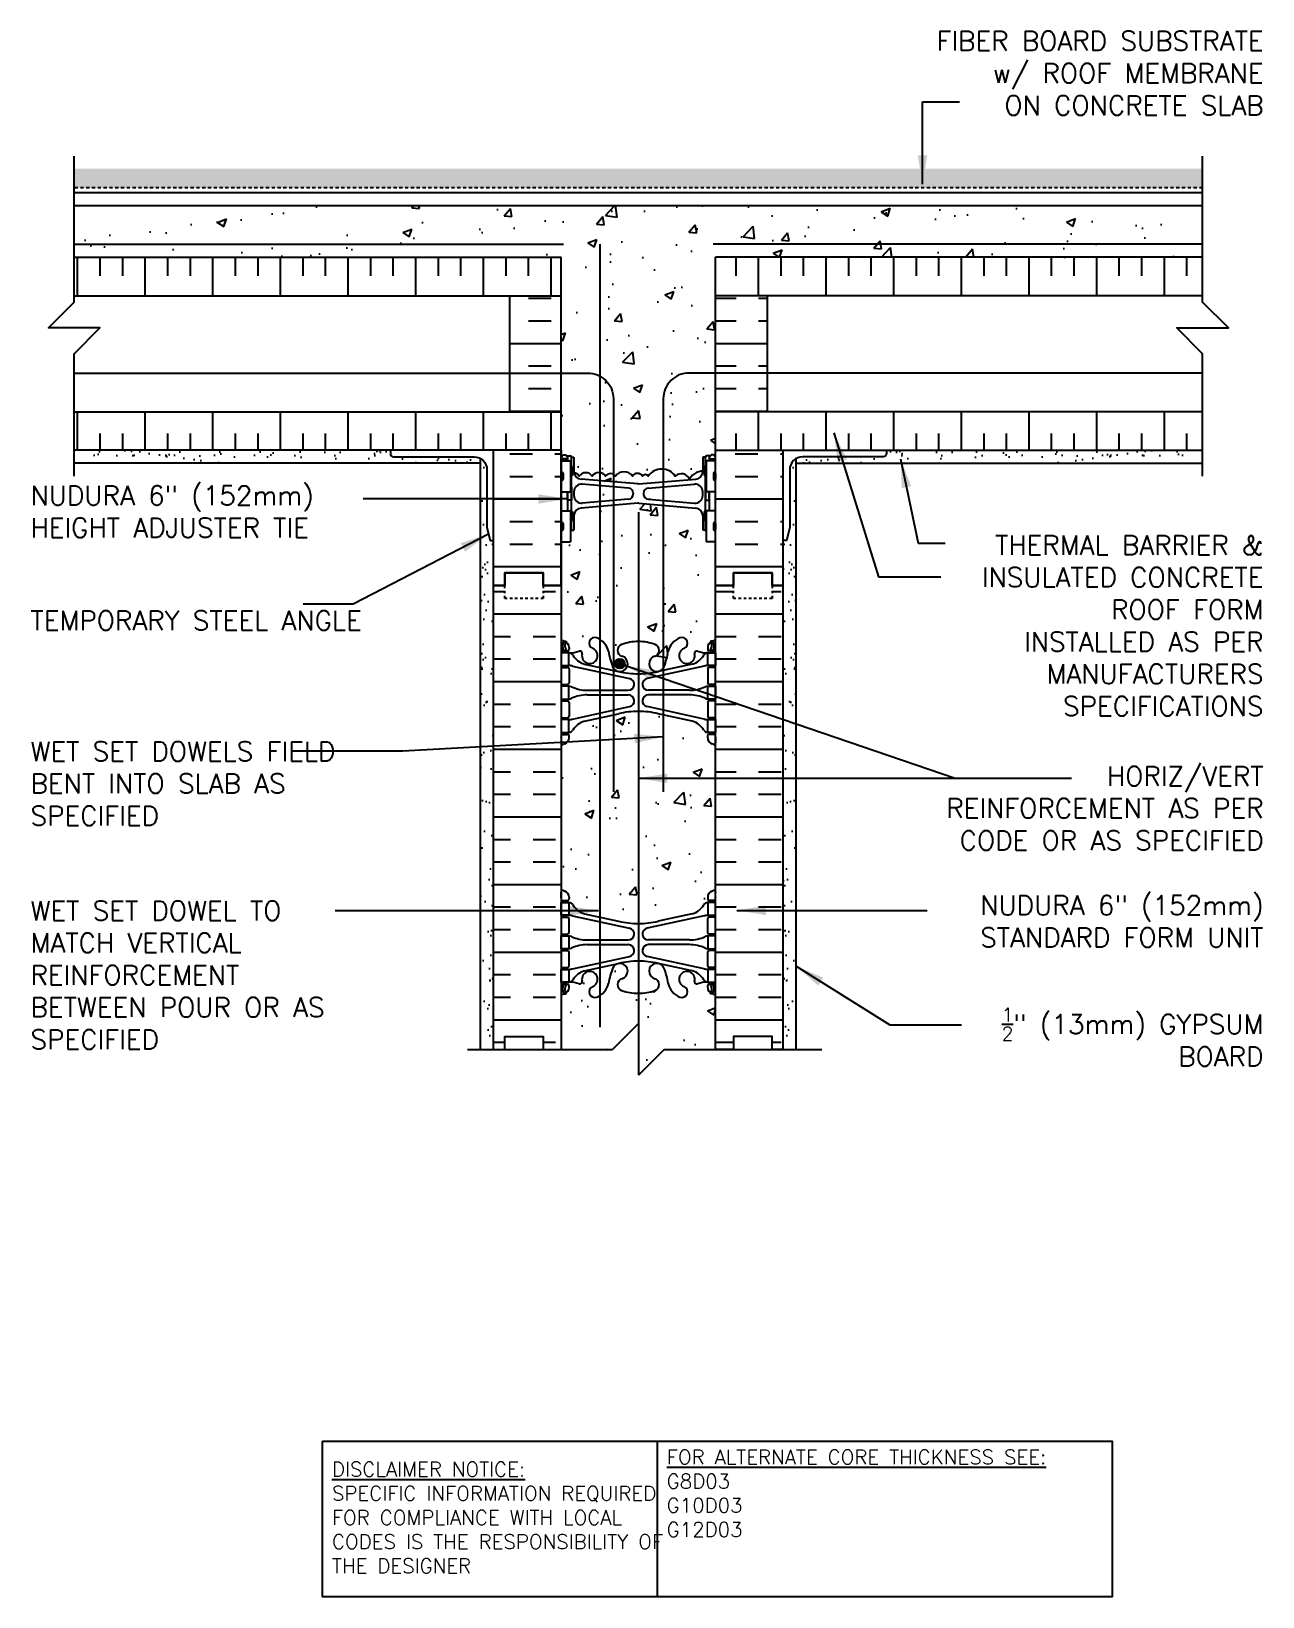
# Model space of a CAD drawing. Header units: inches. Extents: x 171.3 to 219.1, y 85.2 to 146.
import ezdxf

# ---------------------------------------------------------------- set-up
doc = ezdxf.new("R2010")
doc.units = ezdxf.units.IN
doc.header["$LTSCALE"] = 0.5
doc.header["$MEASUREMENT"] = 0
doc.linetypes.add('DASHED2', pattern=[0.375, 0.25, -0.125])
for name, color, linetype in [('HATCH', 12, 'Continuous'), ('line25', 2, 'Continuous'), ('LINE3', 3, 'Continuous'), ('LINE50', 5, 'Continuous'), ('LINE9', 9, 'Continuous'), ('TEXT', 4, 'Continuous'), ('Web_Edge', 9, 'Continuous')]:
    doc.layers.add(name, color=color, linetype=linetype)
doc.styles.add('DIM', font='romans.shx', dxfattribs={"width": 0.7})
doc.styles.add('ROMANS', font='romans.shx', dxfattribs={"height": 0.75})
doc.styles.get("Standard").update_dxf_attribs({"font": 'romans.shx', "height": 0.75})
doc.linetypes.add('STEEL', pattern='A,0.5,-0.2,["X",Standard,S=0.1,R=0,X=-0.1,Y=-0.05],-0.1', length=0.8)
doc.dimstyles.new('ext_12', dxfattribs={"dimscale": 12, "dimtxt": 0.09375, "dimasz": 0.09375, "dimexe": 0.09375, "dimexo": 0.0625, "dimgap": 0.0625, "dimtad": 1, "dimdec": 1, "dimzin": 2, "dimdsep": 46, "dimlunit": 4, "dimtxsty": 'DIM', "dimcen": 0.09, "dimdle": 0.09375, "dimclrt": 4, "dimadec": 0, "dimazin": 0, "dimtfac": 1, "dimtdec": 1, "dimtmove": 2, "dimatfit": 3, "dimfxl": 1, "dimfrac": 2, "dimtolj": 1, "dimtzin": 0, "dimarcsym": 0})

msp = doc.modelspace()

# ---------------------------------------------------------------- hatches: boundary and pattern name
at = {"layer": 'HATCH'}
h = msp.add_hatch(dxfattribs=at)
h.set_pattern_fill('GRAVEL', color=256, style=0)
h.set_pattern_definition([(228.0128, (0.72, 1), (-7.999998232, -9.000001342), [0.134536, -13.319088]), (184.9697, (0.63, 0.9), (12.0000010515, 0.999991307), [0.230868, -22.855925]), (132.5104, (0.4, 0.88), (9.999990718, -11.000008674), [0.162788, -16.116032]), (267.2737, (0.01, 0.63), (0.999996018, 20.000000295), [0.210238, -20.813558]), (292.8337, (0, 0.42), (-5.000009905, 11.999996412), [0.206155, -20.409373]), (357.2737, (0.08, 0.23), (-20.000000295, 0.999996018), [0.210238, -20.813558]), (37.6942, (0.29, 0.22), (-13.0000073456, -9.999990405), [0.278029, -27.524849]), (72.2553, (0.51, 0.39), (7.0000107627, 21.999996231), [0.262488, -25.986321]), (121.4296, (0.59, 0.64), (-8.000008234, 12.9999950365), [0.21095, -20.884073]), (175.2364, (0.48, 0.82), (11.000000946, -0.999991533), [0.240832, -11.800763]), (222.3974, (0.24, 0.84), (-12.000007351, -10.999992082), [0.311448, -30.833375]), (138.8141, (1, 0.62), (-7.000002947, 5.999997313), [0.106301, -10.523844]), (171.4692, (0.92, 0.69), (12.999998285, -2.00000791), [0.202237, -20.021511]), (225, (0.72, 0.72), (-1e-16, -1.0000003), [0.141421, -1.272792]), (203.1986, (0.65, 0.84), (4.99999973, 2.000001325), [0.076158, -7.539615]), (291.8014, (0.58, 0.81), (-0.99999991, 3.00000027), [0.107703, -5.277462]), (30.9638, (0.62, 0.71), (2.99999802, 2.00000248), [0.174929, -5.656023]), (161.5651, (0.77, 0.8), (2.00000043, -0.9999984), [0.126491, -3.035787]), (16.3895, (0, 0.81), (10.000002198, 2.99999271), [0.1772, -17.542845]), (70.3462, (0.17, 0.86), (-3.999995247, -11.000002136), [0.148661, -14.717408]), (293.1986, (0.77, 1), (-2.000001325, 4.99999973), [0.152315, -7.463458]), (343.6105, (0.83, 0.86), (-10.000002198, 2.99999271), [0.1772, -17.542845]), (339.444, (0, 0.19), (-5.000001845, 1.999995996), [0.17088, -8.373124]), (294.7751, (0.16, 0.13), (-4.99999219, 11.000003422), [0.143178, -14.174643]), (66.8014, (0.78, 0), (2.000001325, 4.99999973), [0.152315, -7.463458]), (17.354, (0.84, 0.14), (-13.000002019, -3.999994502), [0.167631, -16.595424]), (69.444, (0.29, 0), (-1.999995996, -5.000001845), [0.08544, -8.458564]), (101.3099, (0.72, 0), (-0.99999763, 4.00000075), [0.05099, -5.048029]), (165.9638, (0.71, 0.05), (3.00000055, -0.99999806), [0.206155, -3.91695]), (186.009, (0.51, 0.1), (9.999999751, 0.999999317), [0.19105, -18.913923]), (303.6901, (0.62, 0.62), (-1.00000133, 1.99999956), [0.144222, -3.461329]), (353.1572, (0.7, 0.5), (16.9999993655, -2.000007998), [0.251794, -24.927563]), (60.9454, (0.95, 0.47), (-4.000000027, -7.000000385), [0.102956, -10.192674]), (90, (1, 0.56), (-1, 1), [0.06, -0.94]), (120.2564, (0.49, 0.13), (3.999994887, -7.000002456), [0.138924, -13.75352]), (48.0128, (0.42, 0.25), (7.999998232, 9.000001342), [0.269072, -13.184552]), (0, (0.6, 0.45), (1, 1), [0.26, -0.74]), (325.3048, (0.86, 0.45), (-9.999994259, 7.00000861), [0.158114, -15.653274]), (254.0546, (0.99, 0.36), (-0.99999989, -4.00000013), [0.145602, -7.134508]), (207.646, (0.95, 0.22), (-18.999995807, -10.000007713), [0.237065, -23.469474]), (175.4261, (0.74, 0.11), (-13.0000005583, 0.999994801), [0.250799, -24.829074])])
h.paths.add_polyline_path([(216.733, 140.663), (172.941, 140.663), (172.941, 139.913), (216.733, 139.913)])
h = msp.add_hatch(dxfattribs=at)
h.set_pattern_fill('AR-CONC', color=256, scale=0.5)
h.set_pattern_definition([(50, (0, 0), (3.5863, -0.31376), [0.375, -4.125]), (355, (0, 0), (-0.693757, 3.76096), [0.3, -3.3]), (100.4514, (0.299, -0.026), (2.892544, 3.4472), [0.3187, -3.50571]), (46.1842, (0, 1), (5.33621, -0.8276), [0.5625, -6.1875]), (96.6356, (0.4447, 0.931), (4.67331, 4.87059), [0.47805, -5.25857]), (351.1842, (0, 1), (4.67331, 4.87059), [0.45, -4.95]), (21, (0.5, 0.75), (2.984535, -2.013094), [0.375, -4.125]), (326, (0.5, 0.75), (1.216577, 3.62575), [0.3, -3.3]), (71.4514, (0.7487, 0.5822), (4.20111, 1.612656), [0.3187, -3.50571]), (37.5, (0, 0), (0.060799, 1.664469), [0, -3.26, 0, -3.35, 0, -3.3125]), (7.5, (0, 0), (1.315348, 1.972059), [0, -1.91, 0, -3.185, 0, -1.2625]), (327.5, (-1.115, 0), (2.669112, -0.1127744), [0, -1.25, 0, -3.9, 0, -5.175]), (317.5, (-1.615, 0), (2.91593, 0.500525), [0, -1.625, 0, -2.59, 0, -3.675])])
h.paths.add_polyline_path([(197.837, 135.726), (197.837, 137.226), (216.733, 137.226), (216.733, 139.226), (172.941, 139.226), (172.941, 137.226), (191.837, 137.226), (191.837, 135.726), (191.837, 131.226), (191.837, 129.726), (191.837, 129.466), (191.917, 129.546), (192.007, 129.546), (192.037, 129.516), (192.187, 129.516, -0.414214), (192.237, 129.466), (192.337, 129.466), (192.337, 128.905, 0.390098), (192.612, 128.606), (194.82, 128.422, 0.04154), (194.854, 128.422), (196.81, 128.585, -0.267859), (197.337, 128.923), (197.337, 129.466), (197.437, 129.466, -0.414214), (197.487, 129.516), (197.637, 129.516), (197.667, 129.546), (197.757, 129.546), (197.837, 129.466), (197.837, 129.726), (197.837, 131.226)])
h.paths.add_polyline_path([(197.337, 127.186, 0.390098), (197.062, 127.485), (194.854, 127.669, 0.04154), (194.82, 127.669), (192.612, 127.485, 0.390098), (192.337, 127.186), (192.337, 126.626), (192.237, 126.626, -0.327813), (192.202, 126.578), (192.202, 126.171), (191.837, 126.171), (191.837, 124.476), (191.837, 122.387, 0.064398), (191.947, 122.321), (192.037, 122.321), (192.037, 122.279, -0.249069), (192.147, 122.072), (192.147, 122.005, -0.414214), (192.084, 121.942), (192.037, 121.942), (192.037, 121.872), (192.142, 121.872, 0.10046), (192.536, 121.929, -0.601435), (192.655, 121.825, 2.182095), (193.065, 122.037, -1), (193.229, 122.446, -0.24438), (193.677, 121.925, 0.053157), (193.843, 121.311, 0.223253), (194.043, 121.146), (194.063, 121.142, 0.955472), (194.201, 121.735, -0.735593), (194.188, 122.193, -0.082755), (194.837, 122.302, -0.082755), (195.486, 122.193, -0.735593), (195.473, 121.735, 0.955472), (195.611, 121.142), (195.631, 121.146, 0.223253), (195.831, 121.311, 0.053157), (195.997, 121.925, -0.24438), (196.445, 122.446, -1), (196.609, 122.037, 2.182095), (197.019, 121.825, -0.601435), (197.138, 121.929, 0.10046), (197.532, 121.872), (197.637, 121.872), (197.637, 121.942), (197.589, 121.942, -0.414214), (197.527, 122.005), (197.527, 122.072, -0.249069), (197.637, 122.279), (197.637, 122.321), (197.727, 122.321, 0.064398), (197.837, 122.387), (197.837, 124.476), (197.837, 126.171), (197.472, 126.171), (197.472, 126.578, -0.327813), (197.437, 126.626), (197.337, 126.626)])
h.paths.add_polyline_path([(194.637, 128.028), (194.637, 128.063, 0.390098), (194.454, 128.262), (192.662, 128.412, 0.438748), (192.337, 128.113), (192.337, 127.978, 0.438748), (192.662, 127.68), (194.454, 127.829, 0.390098)])
h.paths.add_polyline_path([(197.012, 127.68), (195.22, 127.829, -0.390098), (195.037, 128.028), (195.037, 128.063, -0.390098), (195.22, 128.262), (197.012, 128.412, -0.438748), (197.337, 128.113), (197.337, 127.978, -0.438748)])
h.paths.add_polyline_path([(197.837, 118.257, 0.082415), (197.694, 118.337, -0.317837), (197.527, 118.572), (197.527, 118.64, -0.414214), (197.589, 118.702), (197.637, 118.702), (197.637, 118.772), (197.532, 118.772, -0.188973), (197.376, 118.867, 0.196323), (196.927, 119.213), (195.605, 119.504, 0.057795), (194.837, 119.593, 0.057795), (194.069, 119.504), (192.747, 119.213, 0.196323), (192.298, 118.867, -0.188973), (192.142, 118.772), (192.037, 118.772), (192.037, 118.702), (192.084, 118.702, -0.414214), (192.147, 118.64), (192.147, 118.572, -0.317837), (191.98, 118.337, 0.082415), (191.837, 118.257), (191.837, 112.695, 0.082415), (191.98, 112.616, -0.317837), (192.147, 112.38), (192.147, 112.312, -0.414214), (192.084, 112.25), (192.037, 112.25), (192.037, 112.18), (192.142, 112.18, -0.188973), (192.298, 112.085, 0.196323), (192.747, 111.739), (194.069, 111.448, 0.057795), (194.837, 111.359, 0.057795), (195.605, 111.448), (196.927, 111.739, 0.196323), (197.376, 112.085, -0.188973), (197.532, 112.18), (197.637, 112.18), (197.637, 112.25), (197.589, 112.25, -0.414214), (197.527, 112.312), (197.527, 112.38, -0.317837), (197.694, 112.616, 0.082415), (197.837, 112.695)])
h.paths.add_polyline_path([(194.837, 107.476), (194.837, 105.476), (195.837, 106.476), (197.837, 106.476), (197.837, 108.565, 0.064398), (197.727, 108.631), (197.637, 108.631), (197.637, 108.673, -0.249069), (197.527, 108.88), (197.527, 108.947, -0.414214), (197.589, 109.01), (197.637, 109.01), (197.637, 109.08), (197.532, 109.08, 0.10046), (197.138, 109.023, -0.601435), (197.019, 109.128, 2.182095), (196.609, 108.915, -1), (196.445, 108.506, -0.24438), (195.997, 109.027, 0.053157), (195.831, 109.641, 0.223253), (195.631, 109.806), (195.611, 109.81, 0.955472), (195.473, 109.217, -0.735593), (195.486, 108.759, -0.082755), (194.837, 108.651, -0.082755), (194.188, 108.759, -0.735593), (194.201, 109.217, 0.955472), (194.063, 109.81), (194.043, 109.806, 0.223253), (193.843, 109.641, 0.053157), (193.677, 109.027, -0.24438), (193.229, 108.506, -1), (193.065, 108.915, 2.182095), (192.655, 109.128, -0.601435), (192.536, 109.023, 0.10046), (192.142, 109.08), (192.037, 109.08), (192.037, 109.01), (192.084, 109.01, -0.414214), (192.147, 108.947), (192.147, 108.88, -0.249069), (192.037, 108.673), (192.037, 108.631), (191.947, 108.631, 0.064398), (191.837, 108.565), (191.837, 106.476), (193.837, 106.476)])
h = msp.add_hatch(dxfattribs=at)
h.set_pattern_fill('INSUL', color=256, scale=7, angle=90, style=0)
h.set_pattern_definition([(90, (26.0752, 0), (-2.625, 2e-16), []), (90, (25.2002, 0), (-2.625, 2e-16), [0.875, -0.875]), (90, (24.3252, 0), (-2.625, 2e-16), [0.875, -0.875])])
h.paths.add_polyline_path([(172.941, 137.226), (191.837, 137.226), (191.837, 135.726), (172.941, 135.726)])
h.paths.add_polyline_path([(172.941, 129.726), (172.941, 131.226), (191.837, 131.226), (191.837, 129.726)])
h = msp.add_hatch(dxfattribs=at)
h.set_pattern_fill('INSUL', color=256, scale=7, angle=90, style=0)
h.paths.add_polyline_path([(216.733, 137.226), (197.837, 137.226), (197.837, 135.726), (216.733, 135.726)])
h.paths.add_polyline_path([(216.733, 129.726), (216.733, 131.226), (197.837, 131.226), (197.837, 129.726)])
h = msp.add_hatch(dxfattribs=at)
h.set_pattern_fill('INSUL', color=256, scale=7)
h.set_pattern_definition([(0, (26.0752, 0), (0, 2.625), []), (0, (26.0752, 0.875), (0, 2.625), [0.875, -0.875]), (0, (26.0752, 1.75), (0, 2.625), [0.875, -0.875])])
h.paths.add_polyline_path([(189.837, 132.726), (191.837, 132.726), (191.837, 131.226), (189.837, 131.226)])
h.paths.add_polyline_path([(189.837, 135.726), (191.837, 135.726), (191.837, 132.726), (189.837, 132.726)])
h = msp.add_hatch(dxfattribs=at)
h.set_pattern_fill('INSUL', color=256, scale=7)
h.paths.add_polyline_path([(199.837, 132.726), (197.837, 132.726), (197.837, 131.226), (199.837, 131.226)])
h.paths.add_polyline_path([(199.837, 135.726), (197.837, 135.726), (197.837, 132.726), (199.837, 132.726)])
h = msp.add_hatch(dxfattribs=at)
h.set_pattern_fill('AR-SAND', color=256, scale=0.5, style=0)
h.set_pattern_definition([(142.5, (390.1341, -4.7657), (0.0314967, 0.963412), [0, -0.76, 0, -0.85, 0, -0.8125]), (172.5, (390.1341, -4.7657), (-0.8848884, 1.411073), [0, -0.41, 0, -0.685, 0, -0.2625]), (212.5, (390.7491, -4.7657), (-1.557071, 0.0028295), [0, -0.25, 0, -0.9, 0, -1.175]), (222.5, (390.7491, -4.7657), (-1.503063, 0.438838), [0, -0.125, 0, -0.59, 0, -0.675])])
h.paths.add_polyline_path([(185.212, 129.726), (185.212, 129.601, 0.414214), (185.337, 129.476), (188.462, 129.476, -0.131652), (188.712, 129.409), (188.712, 129.226), (172.941, 129.226), (172.941, 129.726)])
h = msp.add_hatch(dxfattribs=at)
h.set_pattern_fill('INSUL', color=256, scale=7, style=0)
h.set_pattern_definition([(0, (198.596, 127.838), (0, 2.625), []), (0, (198.596, 128.713), (0, 2.625), [0.875, -0.875]), (0, (198.596, 129.588), (0, 2.625), [0.875, -0.875])])
h.paths.add_polyline_path([(200.462, 129.726), (197.837, 129.726), (197.837, 124.476), (198.524, 124.476), (198.524, 124.976), (200.024, 124.976), (200.024, 124.476), (200.462, 124.476)])
h.paths.add_polyline_path([(191.837, 129.726), (189.212, 129.726), (189.212, 124.476), (189.649, 124.476), (189.649, 124.976), (191.149, 124.976), (191.149, 124.476), (191.837, 124.476)])
h = msp.add_hatch(dxfattribs=at)
h.set_pattern_fill('AR-SAND', color=256, scale=0.5, style=0)
h.set_pattern_definition([(37.5, (-0.4602, -4.7657), (-0.0314967, 0.963412), [0, -0.76, 0, -0.85, 0, -0.8125]), (7.5, (-0.4602, -4.7657), (0.8848884, 1.411073), [0, -0.41, 0, -0.685, 0, -0.2625]), (327.5, (-1.0752, -4.7657), (1.557071, 0.0028295), [0, -0.25, 0, -0.9, 0, -1.175]), (317.5, (-1.0752, -4.7657), (1.503063, 0.438838), [0, -0.125, 0, -0.59, 0, -0.675])])
h.paths.add_polyline_path([(204.462, 129.726), (204.462, 129.601, -0.414214), (204.337, 129.476), (201.212, 129.476, 0.131652), (200.962, 129.409), (200.962, 129.226), (216.733, 129.226), (216.733, 129.726)])
h = msp.add_hatch(dxfattribs=at)
h.set_pattern_fill('AR-SAND', color=256, scale=0.5, style=0)
h.set_pattern_definition([(142.5, (386.9697, -3.18374), (0.0314967, 0.963412), [0, -0.76, 0, -0.85, 0, -0.8125]), (172.5, (386.9697, -3.1837), (-0.8848884, 1.411073), [0, -0.41, 0, -0.685, 0, -0.2625]), (212.5, (387.5847, -3.18374), (-1.557071, 0.0028295), [0, -0.25, 0, -0.9, 0, -1.175]), (222.5, (387.5847, -3.1837), (-1.503063, 0.438838), [0, -0.125, 0, -0.59, 0, -0.675])])
edge = h.paths.add_edge_path()
edge.add_arc((188.462, 128.976), 0.5, 0, 60, ccw=False)
edge.add_line((188.962, 128.976), (188.962, 126.726))
edge.add_line((188.962, 126.726), (189.087, 126.226))
edge.add_line((189.087, 126.226), (189.212, 126.226))
edge.add_line((189.212, 126.226), (189.212, 124.476))
edge.add_line((189.212, 124.476), (189.212, 106.476))
edge.add_line((189.212, 106.476), (188.712, 106.476))
edge.add_line((188.712, 106.476), (188.712, 129.409))
h = msp.add_hatch(dxfattribs=at)
h.set_pattern_fill('AR-SAND', color=256, scale=0.5, style=0)
h.set_pattern_definition([(37.5, (2.7042, -3.18374), (-0.0314967, 0.963412), [0, -0.76, 0, -0.85, 0, -0.8125]), (7.5, (2.7042, -3.1837), (0.8848884, 1.411073), [0, -0.41, 0, -0.685, 0, -0.2625]), (327.5, (2.0892, -3.18374), (1.557071, 0.0028295), [0, -0.25, 0, -0.9, 0, -1.175]), (317.5, (2.0892, -3.1837), (1.503063, 0.438838), [0, -0.125, 0, -0.59, 0, -0.675])])
edge = h.paths.add_edge_path()
edge.add_arc((201.212, 128.976), 0.5, 120, 180)
edge.add_line((200.712, 128.976), (200.712, 126.726))
edge.add_line((200.712, 126.726), (200.587, 126.226))
edge.add_line((200.587, 126.226), (200.462, 126.226))
edge.add_line((200.462, 126.226), (200.462, 124.476))
edge.add_line((200.462, 124.476), (200.462, 106.476))
edge.add_line((200.462, 106.476), (200.962, 106.476))
edge.add_line((200.962, 106.476), (200.962, 129.409))
h = msp.add_hatch(dxfattribs=at)
h.set_pattern_fill('INSUL', color=256, scale=7, style=0)
h.paths.add_polyline_path([(191.837, 112.387, -0.268005), (191.847, 112.37), (191.847, 112.556), (191.847, 112.556, 0.267556), (191.837, 112.573), (191.837, 118.413, -0.268005), (191.847, 118.396), (191.847, 118.582), (191.847, 118.582, 0.267096), (191.837, 118.6), (191.837, 124.476), (191.149, 124.476), (191.149, 123.976), (189.649, 123.976), (189.649, 124.476), (189.212, 124.476), (189.212, 106.476), (189.649, 106.476), (189.649, 106.976), (191.149, 106.976), (191.149, 106.476), (191.837, 106.476)])
h.paths.add_polyline_path([(200.462, 124.476), (200.024, 124.476), (200.024, 123.976), (198.524, 123.976), (198.524, 124.476), (197.837, 124.476), (197.837, 118.565, -0.268005), (197.827, 118.582), (197.827, 118.396), (197.827, 118.396, 0.267556), (197.837, 118.379), (197.837, 112.539, -0.268005), (197.827, 112.556), (197.827, 112.37), (197.827, 112.37, 0.267096), (197.837, 112.353), (197.837, 106.476), (198.524, 106.476), (198.524, 106.976), (200.024, 106.976), (200.024, 106.476), (200.462, 106.476)])
at = {"layer": 'LINE3'}
msp.add_hatch(color=256, dxfattribs=at).paths.add_polyline_path([(194.306, 121.442, 1), (193.931, 121.442, 1)])

# ---------------------------------------------------------------- linework, layer by layer
at = {"layer": 'HATCH'}
for p, q in [((172.941, 135.726), (191.837, 135.726)), ((216.733, 135.726), (197.837, 135.726)), ((172.941, 131.226), (191.837, 131.226)), ((216.733, 131.226), (197.837, 131.226)), ((176.278, 129.726), (176.252, 129.752)), ((179.107, 129.726), (179.08, 129.752)), ((184.763, 129.726), (184.737, 129.752)), ((187.592, 129.726), (187.566, 129.752)), ((202.082, 129.726), (202.108, 129.752)), ((204.911, 129.726), (204.937, 129.752)), ((210.567, 129.726), (210.594, 129.752)), ((213.396, 129.726), (213.422, 129.752))]:
    msp.add_line(p, q, dxfattribs=at)
msp.add_lwpolyline([(197.472, 128.914, 0.315635), (196.822, 128.607, 0.520567), (196.271, 128.725, 0.520567), (195.221, 128.725, 0.520567), (195, 128.725, 0.520567), (194.604, 128.725, 0.520567), (193.95, 128.725, 0.520567), (193.568, 128.725, 0.520567), (193.046, 128.725, 0.520567), (192.545, 128.725, 0.328601), (192.202, 128.84)], format="xyb", dxfattribs=at)
at = {"layer": 'line25'}
for p, q in [((172.941, 139.226), (216.733, 139.226)), ((172.941, 137.226), (191.837, 137.226)), ((191.837, 135.726), (191.837, 137.226)), ((216.733, 137.226), (197.837, 137.226)), ((197.837, 135.726), (197.837, 137.226)), ((191.837, 129.726), (191.837, 131.226)), ((197.837, 129.726), (197.837, 131.226)), ((191.837, 129.726), (172.941, 129.726)), ((191.837, 129.726), (191.837, 124.476)), ((191.837, 124.476), (191.837, 129.726)), ((197.837, 124.476), (197.837, 129.726)), ((197.837, 129.726), (216.733, 129.726)), ((191.837, 129.321), (192.202, 129.321)), ((192.202, 129.321), (192.202, 128.121)), ((197.472, 129.321), (197.472, 128.121)), ((197.837, 129.321), (197.472, 129.321)), ((191.837, 128.121), (192.202, 128.121)), ((197.837, 128.121), (197.472, 128.121)), ((191.837, 127.371), (192.202, 127.371)), ((192.202, 127.371), (192.202, 126.171)), ((197.837, 127.371), (197.472, 127.371)), ((197.472, 127.371), (197.472, 126.171)), ((191.837, 126.171), (192.202, 126.171)), ((197.837, 126.171), (197.472, 126.171)), ((191.837, 124.476), (191.837, 106.476)), ((197.837, 106.476), (197.837, 124.476))]:
    msp.add_line(p, q, dxfattribs=at)
at = {"layer": 'LINE3', "linetype": 'STEEL'}
for p, q in [((172.941, 137.726), (191.926, 137.726)), ((216.733, 137.726), (197.736, 137.726))]:
    msp.add_line(p, q, dxfattribs=at)
at = {"layer": 'LINE3'}
for p, q in [((193.337, 137.726), (193.337, 107.333)), ((194.837, 127.325), (194.837, 107.476))]:
    msp.add_line(p, q, dxfattribs=at)
for points in [[(172.941, 132.726), (192.869, 132.726, -0.414214), (193.869, 131.726), (193.869, 116.476)], [(216.733, 132.726), (196.805, 132.726, 0.414214), (195.805, 131.726), (195.805, 116.476)]]:
    msp.add_lwpolyline(points, format="xyb", dxfattribs=at)
msp.add_circle((194.118, 121.442), 0.188, dxfattribs=at)
at = {"layer": 'LINE50', "color": 9, "linetype": 'DASHED2'}
msp.add_line((216.733, 139.913), (172.941, 139.913), dxfattribs=at)
at = {"layer": 'LINE50'}
for p, q in [((189.212, 124.476), (189.212, 129.726)), ((200.462, 124.476), (200.462, 129.726)), ((189.212, 106.476), (189.212, 124.476)), ((200.462, 106.476), (200.462, 124.476))]:
    msp.add_line(p, q, dxfattribs=at)
for points in [[(191.837, 124.476), (191.149, 124.476), (191.149, 124.976), (189.649, 124.976), (189.649, 124.476), (189.212, 124.476)], [(189.212, 124.476), (189.649, 124.476), (189.649, 124.976), (191.149, 124.976), (191.149, 124.476), (191.837, 124.476)], [(197.837, 124.476), (198.524, 124.476), (198.524, 124.976), (200.024, 124.976), (200.024, 124.476), (200.462, 124.476)], [(200.462, 124.476), (200.024, 124.476), (200.024, 124.976), (198.524, 124.976), (198.524, 124.476), (197.837, 124.476)], [(189.212, 106.476), (189.649, 106.476), (189.649, 106.976), (191.149, 106.976), (191.149, 106.476), (191.837, 106.476)], [(200.462, 106.476), (200.024, 106.476), (200.024, 106.976), (198.524, 106.976), (198.524, 106.476), (197.837, 106.476)]]:
    msp.add_lwpolyline(points, dxfattribs=at)
at = {"layer": 'LINE9'}
for p, q in [((189.837, 135.726), (189.837, 131.226)), ((191.837, 131.226), (191.837, 135.726)), ((197.837, 131.226), (197.837, 135.726)), ((199.837, 135.726), (199.837, 131.226)), ((191.837, 129.466), (191.917, 129.546)), ((191.917, 129.546), (192.007, 129.546)), ((192.087, 129.466), (192.007, 129.546)), ((192.037, 129.516), (192.187, 129.516)), ((192.087, 129.516), (192.187, 129.516)), ((192.087, 129.466), (192.087, 129.321)), ((192.237, 129.466), (192.337, 129.466)), ((192.237, 126.626), (192.237, 129.466)), ((192.237, 129.446), (192.237, 129.446)), ((192.337, 129.466), (192.337, 128.905)), ((197.337, 129.466), (197.337, 128.905)), ((197.437, 129.466), (197.337, 129.466)), ((197.437, 126.626), (197.437, 129.466)), ((197.437, 129.446), (197.437, 129.446)), ((197.587, 129.516), (197.487, 129.516)), ((197.637, 129.516), (197.487, 129.516)), ((197.587, 129.466), (197.667, 129.546)), ((197.587, 129.466), (197.587, 129.321)), ((197.757, 129.546), (197.667, 129.546)), ((197.837, 129.466), (197.757, 129.546)), ((188.712, 129.226), (172.941, 129.226)), ((188.712, 106.476), (188.712, 129.409)), ((191.837, 128.831), (191.837, 128.611)), ((191.877, 128.871), (191.877, 128.871)), ((191.917, 128.831), (191.917, 128.611)), ((192.237, 129.096), (192.287, 129.096)), ((192.287, 129.096), (192.287, 128.746)), ((197.437, 129.096), (197.387, 129.096)), ((197.387, 129.096), (197.387, 128.746)), ((197.757, 128.831), (197.757, 128.611)), ((197.797, 128.871), (197.797, 128.871)), ((197.837, 128.831), (197.837, 128.611)), ((200.962, 106.476), (200.962, 129.409)), ((200.962, 129.226), (216.733, 129.226)), ((191.837, 128.776), (191.837, 128.776)), ((191.837, 128.666), (191.837, 128.666)), ((191.877, 128.571), (191.877, 128.571)), ((192.237, 128.746), (192.287, 128.746)), ((194.82, 128.422), (192.612, 128.606)), ((194.454, 128.262), (192.662, 128.412)), ((194.854, 128.422), (197.062, 128.606)), ((195.22, 128.262), (197.012, 128.412)), ((197.437, 128.746), (197.387, 128.746)), ((197.757, 128.776), (197.757, 128.776)), ((197.757, 128.666), (197.757, 128.666)), ((197.797, 128.571), (197.797, 128.571)), ((192.087, 128.121), (192.087, 127.371)), ((192.337, 128.113), (192.337, 127.978)), ((194.82, 127.669), (192.612, 127.485)), ((194.454, 127.829), (192.662, 127.68)), ((194.637, 128.063), (194.637, 128.028)), ((194.854, 127.669), (197.062, 127.485)), ((195.037, 128.063), (195.037, 128.028)), ((195.22, 127.829), (197.012, 127.68)), ((197.337, 127.978), (197.337, 128.113)), ((197.587, 128.121), (197.587, 127.371)), ((192.237, 127.346), (192.287, 127.346)), ((192.237, 126.996), (192.287, 126.996)), ((192.287, 127.346), (192.287, 126.996)), ((192.337, 127.186), (192.337, 126.626)), ((197.337, 127.186), (197.337, 126.626)), ((197.387, 127.346), (197.387, 126.996)), ((197.437, 127.346), (197.387, 127.346)), ((197.437, 126.996), (197.387, 126.996)), ((191.837, 126.881), (191.837, 126.661)), ((191.837, 126.826), (191.837, 126.826)), ((191.837, 126.716), (191.837, 126.716)), ((191.877, 126.921), (191.877, 126.921)), ((191.877, 126.621), (191.877, 126.621)), ((191.917, 126.881), (191.917, 126.661)), ((192.237, 126.626), (192.337, 126.626)), ((197.437, 126.626), (197.337, 126.626)), ((197.757, 126.881), (197.757, 126.661)), ((197.757, 126.826), (197.757, 126.826)), ((197.757, 126.716), (197.757, 126.716)), ((197.797, 126.921), (197.797, 126.921)), ((197.797, 126.621), (197.797, 126.621)), ((197.837, 126.881), (197.837, 126.661)), ((194.837, 107.476), (193.837, 106.476)), ((194.837, 107.476), (194.837, 105.476)), ((188.212, 106.476), (193.837, 106.476)), ((195.837, 106.476), (194.837, 105.476)), ((195.837, 106.476), (201.962, 106.476))]:
    msp.add_line(p, q, dxfattribs=at)
for points in [[(172.941, 128.726), (172.941, 133.476), (173.941, 134.476), (171.941, 134.476), (172.941, 135.476), (172.941, 141.137)], [(216.733, 128.726), (216.733, 133.476), (215.733, 134.476), (217.733, 134.476), (216.733, 135.476), (216.733, 141.137)], [(216.733, 139.726), (172.941, 139.726)], [(192.037, 129.321), (192.037, 129.396), (191.887, 129.396), (191.887, 129.321)], [(191.997, 129.321), (191.997, 129.396), (191.927, 129.396), (191.927, 129.321)], [(192.202, 129.046), (192.237, 129.046), (192.237, 128.796), (192.202, 128.796)], [(197.472, 129.046), (197.437, 129.046), (197.437, 128.796), (197.472, 128.796)], [(197.637, 129.321), (197.637, 129.396), (197.787, 129.396), (197.787, 129.321)], [(197.677, 129.321), (197.677, 129.396), (197.747, 129.396), (197.747, 129.321)], [(192.202, 128.296), (192.237, 128.296), (192.237, 127.796), (192.087, 127.796), (192.087, 128.121)], [(197.472, 128.296), (197.437, 128.296), (197.437, 127.796), (197.587, 127.796), (197.587, 128.121)], [(192.202, 127.046), (192.237, 127.046), (192.237, 127.296), (192.202, 127.296)], [(197.472, 127.046), (197.437, 127.046), (197.437, 127.296), (197.472, 127.296)]]:
    msp.add_lwpolyline(points, dxfattribs=at)
for points in [[(189.212, 126.226), (189.212, 129.726), (185.212, 129.726), (185.212, 129.601, 0.414214), (185.337, 129.476), (188.462, 129.476, -0.414214), (188.962, 128.976), (188.962, 126.726), (189.087, 126.226)], [(200.462, 126.226), (200.462, 129.726), (204.462, 129.726), (204.462, 129.601, -0.414214), (204.337, 129.476), (201.212, 129.476, 0.414214), (200.712, 128.976), (200.712, 126.726), (200.587, 126.226)]]:
    msp.add_lwpolyline(points, format="xyb", close=True, dxfattribs=at)
at = {"layer": 'LINE9', "linetype": 'DASHED2', "ltscale": 0.15}
for points in [[(191.149, 124.476), (191.149, 124.476), (191.149, 123.976), (189.649, 123.976), (189.649, 124.476), (189.649, 124.476)], [(200.024, 124.476), (200.024, 124.476), (200.024, 123.976), (198.524, 123.976), (198.524, 124.476), (198.524, 124.476)]]:
    msp.add_lwpolyline(points, dxfattribs=at)
at = {"layer": 'LINE9'}
for centre, radius, start, end in [((192.187, 129.466), 0.05, 0, 90), ((197.487, 129.466), 0.05, 90, 180), ((191.877, 128.831), 0.04, 90, 180), ((191.877, 128.831), 0.04, 0, 90), ((192.637, 128.905), 0.3, 180, 265.24257), ((197.037, 128.905), 0.3, 274.75743, 0), ((197.797, 128.831), 0.04, 90, 180), ((197.797, 128.831), 0.04, 0, 90), ((191.877, 128.611), 0.04, 180, 270), ((191.877, 128.611), 0.04, 270, 0), ((192.637, 128.113), 0.3, 85.24257, 180), ((194.437, 128.063), 0.2, 0, 85.24257), ((194.837, 128.621), 0.2, 265.24257, 274.75743), ((195.237, 128.063), 0.2, 94.75743, 180), ((197.037, 128.113), 0.3, 0, 94.75743), ((197.797, 128.611), 0.04, 180, 270), ((197.797, 128.611), 0.04, 270, 0), ((192.637, 127.978), 0.3, 180, 274.75743), ((194.437, 128.028), 0.2, 274.75743, 0), ((194.837, 127.47), 0.2, 85.24257, 94.75743), ((195.237, 128.028), 0.2, 180, 265.24257), ((197.037, 127.978), 0.3, 265.24257, 0), ((192.637, 127.186), 0.3, 94.75743, 180), ((197.037, 127.186), 0.3, 0, 85.24257), ((191.877, 126.881), 0.04, 90, 180), ((191.877, 126.661), 0.04, 180, 270), ((191.877, 126.881), 0.04, 0, 90), ((191.877, 126.661), 0.04, 270, 0), ((192.187, 126.626), 0.05, 287.40071, 0), ((197.487, 126.626), 0.05, 180, 252.59933), ((197.797, 126.881), 0.04, 90, 180), ((197.797, 126.661), 0.04, 180, 270), ((197.797, 126.881), 0.04, 0, 90), ((197.797, 126.661), 0.04, 270, 0)]:
    msp.add_arc(centre, radius, start, end, dxfattribs=at)
at = {"layer": 'TEXT'}
msp.add_lwpolyline([(182.579, 91.27), (195.562, 91.27), (195.562, 85.232), (182.579, 85.232)], close=True, dxfattribs=at)
msp.add_lwpolyline([(195.562, 91.27), (213.223, 91.27), (213.223, 85.232), (195.562, 85.232)], dxfattribs=at)
at = {"layer": 'Web_Edge'}
for p, q in [((191.947, 122.321), (192.037, 122.321)), ((192.037, 122.321), (192.037, 122.279)), ((197.727, 122.321), (197.637, 122.321)), ((197.637, 122.321), (197.637, 122.279)), ((191.837, 122.042), (191.879, 122.042)), ((191.837, 121.942), (192.084, 121.942)), ((191.947, 121.942), (191.947, 121.872)), ((192.037, 121.942), (192.037, 121.872)), ((192.147, 122.072), (192.147, 122.005)), ((197.527, 122.072), (197.527, 122.005)), ((197.837, 121.942), (197.589, 121.942)), ((197.637, 121.942), (197.637, 121.872)), ((197.727, 121.942), (197.727, 121.872)), ((197.837, 122.042), (197.795, 122.042)), ((191.837, 121.302), (192.084, 121.302)), ((191.947, 121.372), (191.947, 121.302)), ((192.037, 121.372), (192.037, 121.302)), ((192.147, 121.24), (192.147, 120.705)), ((192.286, 121.348), (194.497, 120.867)), ((192.747, 121.431), (194.069, 121.141)), ((197.388, 121.348), (195.177, 120.867)), ((196.927, 121.431), (195.605, 121.141)), ((197.527, 121.24), (197.527, 120.705)), ((197.837, 121.302), (197.589, 121.302)), ((197.637, 121.372), (197.637, 121.302)), ((197.727, 121.372), (197.727, 121.302)), ((191.837, 120.642), (192.084, 120.642)), ((191.947, 120.642), (191.947, 120.572)), ((192.037, 120.642), (192.037, 120.572)), ((192.852, 120.412), (194.448, 120.412)), ((196.822, 120.412), (195.226, 120.412)), ((197.837, 120.642), (197.589, 120.642)), ((197.637, 120.642), (197.637, 120.572)), ((197.727, 120.642), (197.727, 120.572)), ((191.837, 120.002), (192.084, 120.002)), ((191.947, 120.072), (191.947, 120.002)), ((192.037, 120.072), (192.037, 120.002)), ((192.147, 119.94), (192.147, 119.405)), ((192.286, 119.296), (194.497, 119.778)), ((192.852, 120.232), (194.448, 120.232)), ((197.388, 119.296), (195.177, 119.778)), ((196.822, 120.232), (195.226, 120.232)), ((197.527, 119.94), (197.527, 119.405)), ((197.837, 120.002), (197.589, 120.002)), ((197.637, 120.072), (197.637, 120.002)), ((197.727, 120.072), (197.727, 120.002)), ((191.837, 119.342), (192.084, 119.342)), ((191.947, 119.342), (191.947, 119.272)), ((192.037, 119.342), (192.037, 119.272)), ((192.747, 119.213), (194.069, 119.504)), ((196.927, 119.213), (195.605, 119.504)), ((197.837, 119.342), (197.589, 119.342)), ((197.637, 119.342), (197.637, 119.272)), ((197.727, 119.342), (197.727, 119.272)), ((191.837, 118.702), (192.084, 118.702)), ((191.847, 118.582), (191.847, 118.396)), ((191.947, 118.772), (191.947, 118.702)), ((192.037, 118.772), (192.037, 118.702)), ((192.147, 118.572), (192.147, 118.64)), ((197.527, 118.572), (197.527, 118.64)), ((197.837, 118.702), (197.589, 118.702)), ((197.637, 118.772), (197.637, 118.702)), ((197.727, 118.772), (197.727, 118.702)), ((197.827, 118.582), (197.827, 118.396)), ((191.847, 112.37), (191.847, 112.556)), ((197.827, 112.37), (197.827, 112.556)), ((191.837, 112.25), (192.084, 112.25)), ((191.947, 112.18), (191.947, 112.25)), ((192.037, 112.18), (192.037, 112.25)), ((192.147, 112.38), (192.147, 112.312)), ((197.527, 112.38), (197.527, 112.312)), ((197.837, 112.25), (197.589, 112.25)), ((197.637, 112.18), (197.637, 112.25)), ((197.727, 112.18), (197.727, 112.25)), ((191.837, 111.61), (192.084, 111.61)), ((191.947, 111.61), (191.947, 111.68)), ((192.037, 111.61), (192.037, 111.68)), ((192.147, 111.012), (192.147, 111.547)), ((192.286, 111.656), (194.497, 111.175)), ((192.747, 111.739), (194.069, 111.448)), ((197.388, 111.656), (195.177, 111.175)), ((196.927, 111.739), (195.605, 111.448)), ((197.527, 111.012), (197.527, 111.547)), ((197.837, 111.61), (197.589, 111.61)), ((197.637, 111.61), (197.637, 111.68)), ((197.727, 111.61), (197.727, 111.68)), ((191.837, 110.95), (192.084, 110.95)), ((191.947, 110.88), (191.947, 110.95)), ((192.037, 110.88), (192.037, 110.95)), ((192.852, 110.72), (194.448, 110.72)), ((196.822, 110.72), (195.226, 110.72)), ((197.837, 110.95), (197.589, 110.95)), ((197.637, 110.88), (197.637, 110.95)), ((197.727, 110.88), (197.727, 110.95)), ((191.837, 110.31), (192.084, 110.31)), ((191.947, 110.31), (191.947, 110.38)), ((192.037, 110.31), (192.037, 110.38)), ((192.147, 109.712), (192.147, 110.247)), ((192.286, 109.604), (194.497, 110.085)), ((192.852, 110.54), (194.448, 110.54)), ((197.388, 109.604), (195.177, 110.085)), ((196.822, 110.54), (195.226, 110.54)), ((197.527, 109.712), (197.527, 110.247)), ((197.837, 110.31), (197.589, 110.31)), ((197.637, 110.31), (197.637, 110.38)), ((197.727, 110.31), (197.727, 110.38)), ((191.837, 109.65), (192.084, 109.65)), ((191.947, 109.58), (191.947, 109.65)), ((192.037, 109.58), (192.037, 109.65)), ((192.747, 109.521), (194.069, 109.811)), ((196.927, 109.521), (195.605, 109.811)), ((197.837, 109.65), (197.589, 109.65)), ((197.637, 109.58), (197.637, 109.65)), ((197.727, 109.58), (197.727, 109.65)), ((191.837, 109.01), (192.084, 109.01)), ((191.837, 108.91), (191.879, 108.91)), ((191.947, 109.01), (191.947, 109.08)), ((192.037, 109.01), (192.037, 109.08)), ((192.147, 108.88), (192.147, 108.947)), ((197.527, 108.88), (197.527, 108.947)), ((197.837, 109.01), (197.589, 109.01)), ((197.637, 109.01), (197.637, 109.08)), ((197.727, 109.01), (197.727, 109.08)), ((197.837, 108.91), (197.795, 108.91)), ((191.947, 108.631), (192.037, 108.631)), ((192.037, 108.631), (192.037, 108.673)), ((197.637, 108.631), (197.637, 108.673)), ((197.727, 108.631), (197.637, 108.631))]:
    msp.add_line(p, q, dxfattribs=at)
for points in [[(191.842, 121.372), (192.142, 121.372), (192.142, 121.872), (191.842, 121.872)], [(197.832, 121.372), (197.532, 121.372), (197.532, 121.872), (197.832, 121.872)], [(191.842, 120.072), (192.142, 120.072), (192.142, 120.572), (191.842, 120.572)], [(197.832, 120.072), (197.532, 120.072), (197.532, 120.572), (197.832, 120.572)], [(191.842, 118.772), (192.142, 118.772), (192.142, 119.272), (191.842, 119.272)], [(197.832, 118.772), (197.532, 118.772), (197.532, 119.272), (197.832, 119.272)], [(191.842, 112.18), (192.142, 112.18), (192.142, 111.68), (191.842, 111.68)], [(197.832, 112.18), (197.532, 112.18), (197.532, 111.68), (197.832, 111.68)], [(191.842, 110.88), (192.142, 110.88), (192.142, 110.38), (191.842, 110.38)], [(197.832, 110.88), (197.532, 110.88), (197.532, 110.38), (197.832, 110.38)], [(191.842, 109.58), (192.142, 109.58), (192.142, 109.08), (191.842, 109.08)], [(197.832, 109.58), (197.532, 109.58), (197.532, 109.08), (197.832, 109.08)]]:
    msp.add_lwpolyline(points, close=True, dxfattribs=at)
for centre, radius, start, end in [((192.147, 122.779), 0.5, 231.68334, 250.52878), ((192.147, 122.779), 0.6, 238.89067, 245.07477), ((192.141, 122.127), 0.25, 140.11451, 222.46087), ((191.886, 122.217), 0.02, 340.7916, 65.07477), ((191.983, 122.258), 0.045, 319.1879, 141.448), ((191.897, 122.072), 0.25, 0, 70.52878), ((192.141, 122.127), 0.16, 140.00008, 222.46087), ((193.147, 122.242), 0.22, 68.19625, 248.19625), ((192.952, 121.754), 0.745, 13.26522, 68.19625), ((194.266, 121.966), 0.24, 108.92296, 254.27465), ((194.837, 120.302), 2, 90, 108.92296), ((194.837, 120.302), 2, 71.07704, 90), ((195.408, 121.966), 0.24, 285.72535, 71.07704), ((196.722, 121.754), 0.745, 111.80375, 166.73478), ((196.527, 122.242), 0.22, 291.80375, 111.80375), ((197.777, 122.072), 0.25, 109.47122, 180), ((197.691, 122.258), 0.045, 38.552, 220.8121), ((197.533, 122.127), 0.16, 317.53913, 39.99992), ((197.527, 122.779), 0.5, 289.47122, 308.31666), ((197.533, 122.127), 0.25, 317.53913, 39.88549), ((197.788, 122.217), 0.02, 114.92523, 199.2084), ((197.527, 122.779), 0.6, 294.92523, 301.10933), ((191.879, 122.062), 0.02, 270, 14.15407), ((191.989, 121.988), 0.045, 222.46087, 42.46087), ((192.084, 122.005), 0.0625, 270, 0), ((192.198, 122.871), 1, 266.78787, 289.9067), ((192.099, 121.626), 0.25, 37.27766, 80.0823), ((192.946, 122.154), 0.75, 210.15498, 254.58381), ((192.568, 121.845), 0.09, 346.67951, 108.86514), ((192.952, 121.754), 0.305, 166.67951, 68.19625), ((196.64, 122.396), 3, 189.02727, 201.19839), ((194.118, 121.442), 0.305, 205.37817, 74.27465), ((195.555, 121.442), 0.305, 105.72535, 334.62183), ((193.034, 122.396), 3, 338.80161, 350.97273), ((196.722, 121.754), 0.305, 111.80375, 13.32049), ((196.728, 122.154), 0.75, 285.41619, 329.84502), ((197.106, 121.845), 0.09, 71.13486, 193.32049), ((197.476, 122.871), 1, 250.0933, 273.21213), ((197.575, 121.626), 0.25, 99.9177, 142.72234), ((197.589, 122.005), 0.0625, 180, 270), ((197.684, 121.988), 0.045, 137.53913, 317.53913), ((197.795, 122.062), 0.02, 165.84593, 270), ((192.084, 121.24), 0.0625, 0, 90), ((192.051, 120.376), 1, 76.42909, 84.79907), ((194.837, 124.408), 3.356, 256.76915, 270), ((194.837, 124.408), 3.356, 270, 283.23085), ((197.623, 120.376), 1, 95.20093, 103.57091), ((197.589, 121.24), 0.0625, 90, 180), ((192.084, 120.705), 0.0625, 270, 0), ((192.138, 120.354), 0.219, 60.49375, 88.91995), ((192.882, 122.012), 1.6, 246.56734, 268.92028), ((194.448, 120.642), 0.23, 270, 77.60551), ((195.226, 120.642), 0.23, 102.39449, 270), ((196.792, 122.012), 1.6, 271.07972, 293.43266), ((197.536, 120.354), 0.219, 91.08005, 119.50625), ((197.589, 120.705), 0.0625, 180, 270), ((192.084, 119.94), 0.0625, 0, 90), ((192.138, 120.291), 0.219, 271.08005, 299.50625), ((192.138, 120.291), 0.219, 271.08005, 299.50625), ((192.882, 118.633), 1.6, 91.07972, 113.43266), ((192.882, 118.633), 1.6, 91.07972, 113.43266), ((194.448, 120.002), 0.23, 282.39449, 90), ((195.226, 120.002), 0.23, 90, 257.60551), ((196.792, 118.633), 1.6, 66.56734, 88.92028), ((196.792, 118.633), 1.6, 66.56734, 88.92028), ((197.536, 120.291), 0.219, 240.49375, 268.91995), ((197.536, 120.291), 0.219, 240.49375, 268.91995), ((197.589, 119.94), 0.0625, 90, 180), ((192.084, 119.405), 0.0625, 270, 0), ((192.051, 120.268), 1, 275.20093, 283.57091), ((192.946, 118.49), 0.75, 105.41619, 149.84502), ((194.837, 116.237), 3.356, 90, 103.23085), ((194.837, 116.237), 3.356, 76.76915, 90), ((196.728, 118.49), 0.75, 30.15498, 74.58381), ((197.623, 120.268), 1, 256.42909, 264.79907), ((197.589, 119.405), 0.0625, 180, 270), ((191.827, 118.582), 0.02, 0, 60.01198), ((191.897, 118.572), 0.25, 289.47122, 360), ((192.084, 118.64), 0.0625, 360, 90), ((192.099, 119.019), 0.25, 279.9177, 322.72234), ((197.575, 119.019), 0.25, 217.27766, 260.0823), ((197.589, 118.64), 0.0625, 90, 180), ((197.777, 118.572), 0.25, 180, 250.52878), ((197.847, 118.582), 0.02, 119.98802, 180), ((191.827, 118.396), 0.02, 301.07295, 0), ((192.147, 117.865), 0.6, 121.07295, 121.10933), ((192.147, 117.865), 0.5, 109.47122, 128.31666), ((197.527, 117.865), 0.5, 51.68334, 70.52878), ((197.847, 118.396), 0.02, 180, 238.92705), ((197.527, 117.865), 0.6, 58.89067, 58.92705), ((192.147, 113.087), 0.5, 231.68334, 250.52878), ((192.147, 113.087), 0.6, 238.89067, 238.92705), ((191.827, 112.556), 0.02, 360, 58.92705), ((191.897, 112.38), 0.25, 0, 70.52878), ((197.777, 112.38), 0.25, 109.47122, 180), ((197.527, 113.087), 0.5, 289.47122, 308.31666), ((197.847, 112.556), 0.02, 121.07295, 180), ((197.527, 113.087), 0.6, 301.07295, 301.10933), ((191.827, 112.37), 0.02, 299.98802, 360), ((192.084, 112.312), 0.0625, 270, 0), ((192.099, 111.934), 0.25, 37.27766, 80.0823), ((192.946, 112.462), 0.75, 210.15498, 254.58381), ((196.728, 112.462), 0.75, 285.41619, 329.84502), ((197.575, 111.934), 0.25, 99.9177, 142.72234), ((197.589, 112.312), 0.0625, 180, 270), ((197.847, 112.37), 0.02, 180, 240.01198), ((192.084, 111.547), 0.0625, 0, 90), ((192.051, 110.684), 1, 76.42909, 84.79907), ((194.837, 114.715), 3.356, 256.76915, 270), ((194.837, 114.715), 3.356, 270, 283.23085), ((197.623, 110.684), 1, 95.20093, 103.57091), ((197.589, 111.547), 0.0625, 90, 180), ((192.084, 111.012), 0.0625, 270, 0), ((192.138, 110.661), 0.219, 60.49375, 88.91995), ((192.138, 110.661), 0.219, 60.49375, 88.91995), ((192.882, 112.32), 1.6, 246.56734, 268.92028), ((192.882, 112.32), 1.6, 246.56734, 268.92028), ((194.448, 110.95), 0.23, 270, 77.60551), ((195.226, 110.95), 0.23, 102.39449, 270), ((196.792, 112.32), 1.6, 271.07972, 293.43266), ((196.792, 112.32), 1.6, 271.07972, 293.43266), ((197.536, 110.661), 0.219, 91.08005, 119.50625), ((197.536, 110.661), 0.219, 91.08005, 119.50625), ((197.589, 111.012), 0.0625, 180, 270), ((192.084, 110.247), 0.0625, 0, 90), ((192.138, 110.599), 0.219, 271.08005, 299.50625), ((192.882, 108.94), 1.6, 91.07972, 113.43266), ((194.448, 110.31), 0.23, 282.39449, 90), ((195.226, 110.31), 0.23, 90, 257.60551), ((196.792, 108.94), 1.6, 66.56734, 88.92028), ((197.536, 110.599), 0.219, 240.49375, 268.91995), ((197.589, 110.247), 0.0625, 90, 180), ((192.084, 109.712), 0.0625, 270, 0), ((192.051, 110.576), 1, 275.20093, 283.57091), ((192.946, 108.798), 0.75, 105.41619, 149.84502), ((192.952, 109.198), 0.305, 291.80375, 193.32049), ((196.64, 108.556), 3, 158.80161, 170.97273), ((194.118, 109.51), 0.305, 285.72535, 154.62183), ((194.837, 106.544), 3.356, 90, 103.23085), ((194.837, 106.544), 3.356, 76.76915, 90), ((195.555, 109.51), 0.305, 25.37817, 254.27465), ((193.034, 108.556), 3, 9.02727, 21.19839), ((196.722, 109.198), 0.305, 346.67951, 248.19625), ((196.728, 108.798), 0.75, 30.15498, 74.58381), ((197.623, 110.576), 1, 256.42909, 264.79907), ((197.589, 109.712), 0.0625, 180, 270), ((191.879, 108.89), 0.02, 345.84593, 90), ((192.141, 108.825), 0.25, 137.53913, 219.88549), ((191.989, 108.964), 0.045, 317.53913, 137.53913), ((191.897, 108.88), 0.25, 289.47122, 360), ((192.141, 108.825), 0.16, 137.53913, 219.99992), ((192.084, 108.947), 0.0625, 360, 90), ((192.099, 109.326), 0.25, 279.9177, 322.72234), ((192.198, 108.081), 1, 70.0933, 93.21213), ((192.568, 109.107), 0.09, 251.13486, 13.32049), ((193.147, 108.71), 0.22, 111.80375, 291.80375), ((192.952, 109.198), 0.745, 291.80375, 346.73478), ((194.266, 108.986), 0.24, 105.72535, 251.07704), ((194.837, 110.651), 2, 251.07704, 270), ((194.837, 110.651), 2, 270, 288.92296), ((195.408, 108.986), 0.24, 288.92296, 74.27465), ((196.722, 109.198), 0.745, 193.26522, 248.19625), ((196.527, 108.71), 0.22, 248.19625, 68.19625), ((197.106, 109.107), 0.09, 166.67951, 288.86514), ((197.476, 108.081), 1, 86.78787, 109.9067), ((197.575, 109.326), 0.25, 217.27766, 260.0823), ((197.589, 108.947), 0.0625, 90, 180), ((197.777, 108.88), 0.25, 180, 250.52878), ((197.684, 108.964), 0.045, 42.46087, 222.46087), ((197.533, 108.825), 0.16, 320.00008, 42.46087), ((197.533, 108.825), 0.25, 320.11451, 42.46087), ((197.795, 108.89), 0.02, 90, 194.15407), ((192.147, 108.173), 0.6, 114.92523, 121.10933), ((192.147, 108.173), 0.5, 109.47122, 128.31666), ((191.886, 108.735), 0.02, 294.92523, 19.2084), ((191.983, 108.694), 0.045, 218.552, 40.8121), ((197.691, 108.694), 0.045, 139.1879, 321.448), ((197.527, 108.173), 0.5, 51.68334, 70.52878), ((197.788, 108.735), 0.02, 160.7916, 245.07477), ((197.527, 108.173), 0.6, 58.89067, 65.07477)]:
    msp.add_arc(centre, radius, start, end, dxfattribs=at)

# ---------------------------------------------------------------- texts
at = {"layer": 'TEXT', "char_height": 0.75, "style": 'ROMANS'}
for s, insert, width, attachment_point in [('\\A1;FIBER BOARD SUBSTRATE\\Pw/ ROOF MEMBRANE \\PON CONCRETE SLAB', (219.102, 145.989), 26.1134, 3), ('\\PNUDURA 6" (152mm) HEIGHT ADJUSTER TIE', (171.247, 127.972), 13.38313, 4), ('THERMAL BARRIER & INSULATED CONCRETE ROOF FORM INSTALLED AS PER MANUFACTURERS SPECIFICATIONS', (219.096, 122.922), 12.17415, 6), ('TEMPORARY STEEL ANGLE', (171.247, 123.121), 13.38313, 4), ('\\PWET SET DOWELS FIELD BENT INTO SLAB AS SPECIFIED', (171.247, 117.416), 13.38313, 4), ('HORIZ/VERT REINFORCEMENT AS PER CODE OR AS SPECIFIED', (219.098, 115.831), 14.05928, 6), ('NUDURA 6" (152mm) STANDARD FORM UNIT', (219.097, 111.441), 16.70168, 6), ('WET SET DOWEL TO MATCH VERTICAL REINFORCEMENT BETWEEN POUR OR AS SPECIFIED', (171.247, 109.357), 13.47255, 4), ('\\A1;{\\H0.7x;\\S1/2;}" (13mm) GYPSUM BOARD', (219.096, 106.951), 12.17415, 6)]:
    msp.add_mtext(s, dxfattribs=dict(at, insert=insert, width=width, attachment_point=attachment_point))
at = {"layer": 'TEXT', "char_height": 0.5625, "attachment_point": 4}
for s, insert, width in [('{\\LFOR ALTERNATE CORE THICKNESS SEE:\\P}G8D03\\PG10D03\\PG12D03', (195.938, 89.244), 23.33295), ('{\\LDISCLAIMER NOTICE:}\\PSPECIFIC INFORMATION REQUIRED FOR COMPLIANCE WITH LOCAL CODES IS THE RESPONSIBILITY OF THE DESIGNER', (182.946, 88.303), 14.00235)]:
    msp.add_mtext(s, dxfattribs=dict(at, insert=insert, width=width))

# ---------------------------------------------------------------- leaders
at = {"layer": 'TEXT'}
for points in [[(205.865, 140.055), (205.865, 143.252), (207.301, 143.252)], [(202.42, 130.402), (204.154, 124.819), (206.572, 124.819)], [(205.012, 129.4), (205.7, 126.126), (206.745, 126.126)], [(192.078, 127.838), (187.241, 127.838), (184.161, 127.838)], [(189.024, 126.476), (183.763, 123.751), (181.829, 123.751)], [(194.296, 121.381), (207.136, 116.997), (211.643, 116.997)], [(195.805, 118.602), (185.697, 118.046), (181.524, 118.046)], [(194.837, 116.997), (207.136, 116.997)], [(193.294, 111.849), (183.077, 111.849)], [(198.664, 111.871), (206.049, 111.871)], [(200.962, 109.701), (204.6, 107.421), (207.377, 107.421)]]:
    msp.add_leader(points, dimstyle='ext_12', override={"dimgap": 0.0625, "dimtad": 0}, dxfattribs=at)

doc.saveas('drawing.dxf')
